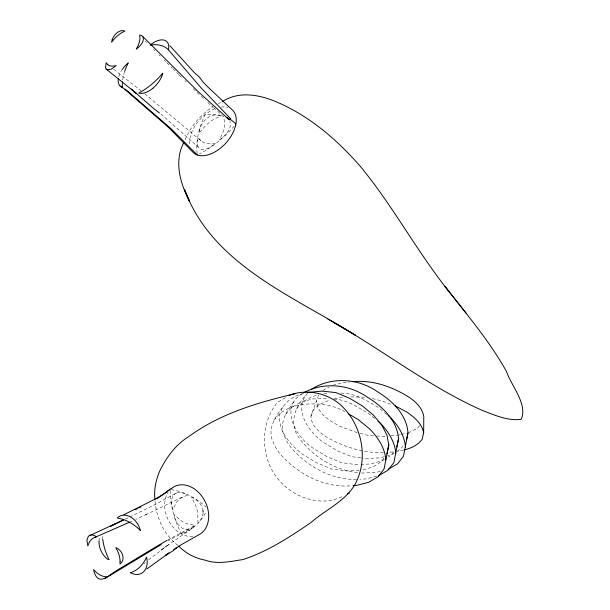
<?xml version="1.0" encoding="UTF-8"?>
<svg xmlns="http://www.w3.org/2000/svg" width="610" height="610" viewBox="0 0 610 610"><rect width="100%" height="100%" fill="white"/><g stroke="black" fill="none" stroke-linecap="round" stroke-linejoin="round"><path stroke-width="0.46" stroke-dasharray="3.05 2.29" d="M203.153 512.911L202.429 516.601L200.644 519.872L197.922 522.511L197.846 513.955A30.614 23.172 64 0 0 195.703 505.393L191.586 497.249C196.824 499.308 201.216 503.57 202.749 509.068M303.597 393.58C292.388 395.875 281.568 403.942 279.578 415.791C278.709 432.147 290.802 445.361 303.04 454.564L316.361 462.662L331.26 468.915L346.51 470.928L358.962 470.363M302.255 393.603C278.892 407.747 296.178 437.721 313.67 448.556L326.785 456.539L341.478 462.693L356.545 464.637L360.03 464.477M282.438 407.366C275.705 416.355 268.644 426.855 271.747 438.62C274.302 445.186 277.283 451.545 282.468 456.516C300.12 475.449 326.045 488.442 352.389 485.667M307.554 393.328C292.708 409.539 309.148 432.864 323.986 442.707L336.903 450.584L351.39 456.646L360.922 457.858M293.677 401.891C287.142 410.804 280.173 421.098 283.101 432.696C285.564 439.185 288.454 445.475 293.547 450.386C309.903 467.9 333.54 480.688 358.009 479.246M304.588 396.576C294.508 407.976 289.399 423.645 298.511 437.111C311.985 456.143 334.684 470.379 357.948 472.62M383.606 452.582C363.346 453.329 343.377 446.84 325.984 436.737C318.984 431.796 310.986 425.483 310.963 416.058L318.778 394.563M310.963 416.058L313.38 409.851L319.221 404.552L330.056 399.985M184.975 139.873C190.823 126.468 200.492 114.596 212.882 106.75M383.949 458.087C379.184 465.155 370.392 468.205 362.332 469.822M393.671 451.842L391.132 455.235L387.945 457.279M403.096 445.78L400.564 449.143L397.4 451.171M273.936 420.168L280.303 412.985L289.674 407.671L301.531 404.56C316.232 402.958 331.535 404.003 344.627 411.529M419.642 425.81L417.332 428.304L408.936 432.574M285.434 414.434L291.793 407.32L301.111 402.043L312.861 398.948L328.31 398.391M296.582 408.875L302.934 401.822L312.19 396.584L318.519 394.922M323.147 390.606L324.39 389.363L329.118 387.167M192.295 527.97L194.994 525.347L187.598 523.967A30.95 23.729 64.1 0 1 180.545 520.307L174.163 514.543C174.78 522.93 183.381 533.819 192.295 527.97L167.948 540.788M143.899 563.777L145.203 562.672M148.588 559.896L166.713 545.881L163.068 548.535L189.664 530.098M161.231 550.159L162.984 548.779M166.98 545.919L168.871 544.638M176.679 492.834C170.327 495.694 170.991 504.066 172.912 509.586L176.153 502.823A30.988 23.615 62.9 0 1 181.056 497.928L187.415 495.129L183.564 493.17L179.904 492.392L176.679 492.834L152.897 505.698L130.281 516.655M394.159 453.154L391.734 454.641L387.762 455.762M384.384 459.46L382.249 460.763L370.476 463.974L360.922 464.439M285.427 397.682L277.123 402.623C262.01 421.67 260.63 449.128 272.098 470.325L272.708 471.187C285.991 495.007 318.26 509.175 343.476 495.991M167.788 539.972L194.994 525.347M145.538 514.825L184.067 496.258M218.258 103.662L220.591 102.518M146.705 514.245L135.733 519.392M125.325 519.079L128.626 517.509M128.984 522.465L132.355 520.925M384.346 456.684L380.076 457.843L366.282 458.537L361.814 457.973M376.667 476.235L365.977 478.926L359.862 479.185M380.289 471.385L375.729 472.521L361.425 473.078M397.636 435.326L400.374 434.671M401.281 434.45L406.748 433.13M332.869 385.284L343.758 382.539L349.591 382.051M334.326 399.001L339.541 397.773L344.253 397.407M403.622 450.005L397.606 451.354M350.857 396.889L364.963 397.201M390.949 435.86L396.927 435.387M384.887 436.341L374.578 435.937M389.912 452.17L394.144 451.865M323.841 393.496L328.577 393.236M373.625 435.891L369.286 435.677L358.116 432.864M340.967 393.13C354.974 393.107 367.281 400.8 378.863 407.831L384.582 412.558M333.922 399.031C346.739 399.596 357.879 407.32 368.638 413.565L375.165 418.925M372.359 398.543L381.837 400.907L391.75 404.621M357.231 432.642L341.28 426.908C330.681 421.472 317.078 414.106 316.438 400.656M160.887 113.994L200.865 149.419C206.409 150.54 211.296 146.682 215.269 143.335L208.079 143.708A32.925 19.878 -47.1 0 1 202.276 141.779L144.623 93.734M113.75 69.288L141.2 90.951M385.268 413.115L387.335 414.808M177.914 545.37C164.174 534.932 156.236 517.806 155.039 500.795M211.731 106.056L213.05 107.2M213.713 107.772L215.696 109.495M201.079 140.94L198.128 137.662L197.304 141.848L197.503 145.355L198.715 147.94M207.751 102.411L210.404 104.836M201.17 96.334L205.112 99.979M217.679 111.218L223.817 117.006L224.632 123.845A32.719 19.68 -48.1 0 1 223.207 131.592L219.585 139.881C225.181 135.71 232.44 128.809 229.879 121.169M199.211 94.489L192.043 87.588M184.906 80.665L186.21 81.915M171.151 66.955L172.394 68.183M173.011 68.793L175.489 71.248M166.865 62.693L169.313 65.125M145.317 41.106L146.591 42.372M164.296 60.131L165.645 61.473M153.659 49.456L154.963 50.76M158.935 54.763L160.262 56.097M176.732 72.476L178.593 74.367M179.21 74.999L182.306 78.156M122.648 79.803A49.456 27.557 -47.5 0 1 124.394 72.216M197.099 153.461A80.184 49.707 -46.2 0 1 205.12 114.619A78.553 48.068 -49.5 0 1 222.467 115.9M189.542 143.807A28.914 17.515 -47.7 0 1 214.453 108.938M221.194 107.063A28.914 17.515 -47.7 0 1 227.896 107.474M118.782 76.669A18.033 9.905 -48.2 0 1 121.596 70.501M234.225 126.041A75.587 44.347 -47.3 0 1 199.348 153.941M102.777 539.438A46.612 34.389 63.9 0 1 102.434 535.511M192.928 536.518A27.038 20.603 63.7 0 1 169.123 521.519A27.038 20.603 63.7 0 1 168.085 492.476M170.388 490.486A74.786 58.217 62.5 0 0 181.574 534.017A71.98 54.717 66.1 0 0 206.287 511.584M171.196 489.67A72.194 53.947 62.5 0 1 206.035 506.979M99.003 541.116A17.019 12.383 64.5 0 1 99.735 536.914M199.805 129.007L199.005 133.163L205.334 125.912A33.321 20.404 -47.8 0 1 212.562 120.094L220.378 115.961C211.273 112.126 202.223 120.666 199.805 129.007"/><path stroke-width="0.91" d="M404.445 449.814C411.27 448.251 417.964 445.071 422.189 439.269L423.66 432.81L423.782 416.424C421.716 405.109 411.247 398.01 401.776 392.992C386.961 385.024 369.98 379.977 353.045 381.692M388.029 469.38L397.537 463.852L403.439 456.288L408.006 432.887C406.756 414.594 392.07 400.557 377.27 391.612C358.337 378.231 331.138 376.53 311.504 389.279M378.391 475.792L387.96 470.226L393.869 462.609L398.543 438.826C397.125 420.267 382.165 406.108 367.136 397.018C349.027 384.292 323.361 381.73 303.91 392.68M353.274 485.636L355.92 485.529L368.448 482.396L378.086 476.807L384.003 469.12L388.783 444.949L386.946 435.082L381.662 424.949L373.358 415.082L362.538 406.046L349.782 398.368L335.912 392.581L321.859 391.109L307.051 392.535M386.931 453.97L388.783 444.949M396.813 446.955L398.543 438.826M406.588 439.345L408.006 432.887M183.846 142.481C173.766 161.192 180.232 183.93 189.679 201.491L184.403 189.199C211.739 264.359 292.869 295.911 355.577 335.332L327.944 319.099M178.638 545.98C185.745 553.4 195.147 558.295 205.242 560.178C217.518 564.601 230.374 561.436 242.833 559.583C267.462 551.631 289.43 537.219 310.688 522.762C325.321 509.899 345.077 501.473 355.134 484.195C368.73 458.88 362.241 425.048 341.28 405.597L340.54 404.788C326.441 392.695 306.258 388.578 288.85 395.448M106.552 576.885L103.113 576.267A20.092 14.503 64.4 0 1 96.532 572.561L93.566 569.58C97.569 587.582 107.848 575.794 117.288 570.114C133.864 560.209 150.281 550.022 167.033 540.407M146.842 568.977L168.955 552.995L165.676 555.222L173.194 550.716L176.816 547.528L175.466 548.451M170.724 488.74L166.454 491.82L169.611 490.021M104.912 578.516L161.192 544.6M173.446 549.831L181.46 544.593L198.181 535.153A27.038 20.603 63.7 0 0 203.946 499.323A27.038 20.603 63.7 0 0 171.052 488.938M157.006 498.698L167.643 491.424L156.663 498.332L123.746 514.794M110.517 526.331L123.677 519.865L88.412 536.182L86.894 540.201L87.817 545.904L89.167 542.564A20.092 14.51 64.5 0 1 93.635 537.944L128.984 522.465M111.302 525.919L115.214 523.899M347.624 493.894L349.278 493.055M138.722 507.993L140.933 506.895M135.077 509.785L137.265 508.717M222.208 101.733C237.58 91.447 256.833 94.207 273.143 100.528C308.225 114.573 337.521 139.797 361.898 168.207L364.414 171.395C395.219 210.008 418.666 253.844 449.631 292.358C469.753 317.955 490.692 343.163 506.605 371.704C510.966 385.322 528.054 404.262 521.176 419.36C507.642 421.106 494.466 415.052 482.098 410.316C429.265 386.87 383.492 350.636 333.373 322.24M94.581 537.479L96.632 536.8L94.237 535.488L91.973 534.932L89.983 535.176M295.072 393.74C257.717 402.447 219.966 413.687 188.665 436.653C175.505 444.797 166.652 457.119 159.828 470.737C155.939 479.895 153.728 489.937 154.97 499.895M395.234 405.917L406.702 411.971C414.213 417.057 421.914 423.447 423.66 432.81M348.318 413.748L358.085 419.474L369.53 428.83C377.925 437.301 384.872 447.732 385.894 459.871M107.825 64.668L106.171 62.761L105.515 67.496L106.148 69.037L107.383 69.86L111.294 69.182L116.213 65.628L112.903 66.132A21.251 11.377 -48 0 1 107.817 64.668M120.155 86.071L127.093 90.661L171.265 128.901L197.289 154.963M159.393 112.865L154.155 108.931L131.287 89.052L135.969 93.124L106.148 69.037M142.847 36.539L141.543 35.487L139.629 35.014L139.957 38.056A21.266 11.384 -47.9 0 1 138.279 45.216L136.312 49.135C139.873 46.246 145.012 41.594 142.847 36.539L198.166 91.607L229.299 119.842L227.027 117.974M377.964 421.205L379.877 422.783C388.128 431.156 394.899 441.48 395.806 453.443M388.029 415.372L389.904 416.927C398.01 425.193 404.621 435.426 405.421 447.221M124.852 89.38L168.276 127.154L193.309 152.591A28.914 17.515 -47.7 0 0 225.99 142.931A28.914 17.515 -47.7 0 0 232.021 109.648L207.438 86.574L202.977 81.908L199.279 76.936L194.346 72.628L169.931 45.773M230.862 118.95L201.109 87.886L168.391 49.799A49.128 27.267 -48.4 0 0 150.151 45.125A18.148 10.004 -47.5 0 1 168.391 49.799M466.353 313.548L444.835 286.235L449.631 292.358M202.833 509.83L203.069 512.141M122.427 81.778A49.456 27.557 -47.5 0 0 122.435 87.375A18.033 9.905 -48.2 0 1 118.393 78.324M124.623 71.507A49.456 27.557 -47.5 0 1 128.252 62.86A18.033 9.905 -48.2 0 0 122.084 69.746M227.461 117.875A78.553 48.068 -49.5 0 1 235.887 124.074M108.153 559.576A17.019 12.383 64.5 0 1 99.003 541.116M109.114 559.667A46.612 34.389 63.9 0 1 102.777 539.438M120.078 561.337L119.972 564.075C126.117 559.454 122.252 549.846 115.801 547.666L117.89 551.623A20.107 14.526 64.4 0 1 120.01 559.949L120.078 561.337M112.187 39.673L111.561 42.212L114.535 38.666A21.236 11.361 -47.9 0 1 121.299 32.971L124.92 30.965C119.133 29.089 114.001 34.701 112.187 39.673M152.835 88.282A18.338 10.233 -48 0 0 162.733 73.215A48.472 26.497 -47.8 0 1 138.683 93.063A18.338 10.233 -48 0 0 152.835 88.282M140.323 530.372A46.055 33.504 63.8 0 0 117.219 518.05A17.194 12.658 64.6 0 1 130.197 516.739A17.194 12.658 64.6 0 1 140.323 530.372M130.578 572.744A45.994 33.649 65 0 0 146.545 557.082A17.202 12.596 63.6 0 1 143.617 571.791A17.202 12.596 63.6 0 1 130.578 572.744"/></g></svg>
